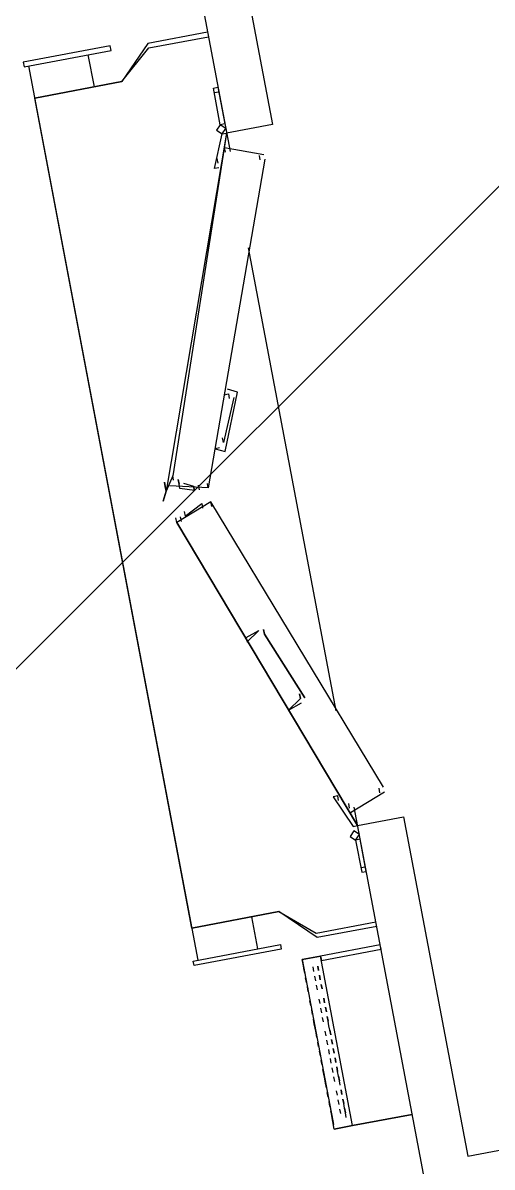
# Model space of a CAD drawing. Extents: x 407440 to 411585, y 6041728 to 6045069.
# Drawn here: x 408185.18 to 408190.95, y 6044189.55 to 6044203.62 of the extents above; entities that cross this region are included whole.
import ezdxf

# ---------------------------------------------------------------- set-up
doc = ezdxf.new("R2010")
doc.units = 0
doc.header["$LTSCALE"] = 5
doc.linetypes.add('foc-TIELINE', pattern=[1.875, 1.25, -0.625])
doc.layers.add('P-PROPOSED-EXISTING-H', color=59, linetype='Continuous')
doc.layers.add('T-TIE', color=201, linetype='foc-TIELINE')

# ---------------------------------------------------------------- blocks, each defined once
blk = doc.blocks.new('P-RIG-877')
at = {"layer": 'T-TIE', "linetype": 'ByBlock', "lineweight": 25}
for points in [[(6.8884, -20.7457), (6.8884, -19.3106), (3.2261, -19.3106), (3.2261, -33.0186), (4.2364, -33.0186)], [(5.8437, -32.9382), (5.0745, -33.2252), (5.1089, -33.3171), (5.9241, -33.0186), (5.9241, -32.9038), (6.7736, -32.9038), (6.7736, -27.3012), (5.4878, -27.3012), (5.4878, -27.1864), (6.7736, -27.1864), (6.7736, -20.0798)], [(6.8999, -20.9868), (6.8884, -20.9868), (6.8884, -33.0186), (5.8781, -33.0186)], [(3.2261, -24.3851), (3.3409, -24.3851), (3.3409, -27.1864), (4.6267, -27.1864), (4.6267, -27.3012), (3.3409, -27.3012), (3.3409, -32.9038), (4.1905, -32.9038), (4.1905, -33.0186), (5.0286, -33.3286), (5.0171, -33.3286), (5.0286, -33.3286)], [(4.2364, -33.0301), (4.2249, -33.0301), (4.2594, -32.9382)], [(4.2708, -32.9497), (4.2594, -32.9497)], [(4.2708, -32.9382), (5.04, -33.2252), (5.0171, -33.3171)], [(5.8552, -32.9497), (5.8437, -32.9497)], [(5.8896, -33.0301), (5.8552, -32.9382)], [(3.9379, -33.0186), (3.9379, -33.1678), (4.0183, -33.2482), (3.9494, -33.1678), (3.9494, -33.0186)], [(4.0871, -33.0301), (4.0871, -33.0186)], [(4.2708, -33.053), (4.2708, -33.0645), (4.1905, -33.0301), (4.1905, -33.0186), (4.9941, -33.3056), (5.0286, -33.3286), (5.0515, -33.34), (5.0286, -33.3286), (5.0171, -33.3286), (5.0056, -33.3286), (5.0171, -33.3286)], [(4.4775, -33.0186), (5.637, -33.0186)], [(5.8552, -33.053), (5.8437, -33.053), (5.8437, -33.0645), (5.9241, -33.0301), (5.9241, -33.0186), (5.1089, -33.3171), (5.0974, -33.3171)], [(5.8781, -33.0301), (5.8667, -33.0301)], [(6.0274, -33.0301), (6.0274, -33.0186)], [(6.1766, -33.0186), (6.1766, -33.1678), (6.0963, -33.2482), (6.1652, -33.1678), (6.1652, -33.0186)], [(6.6473, -33.1678), (6.6473, -33.0186), (6.6473, -33.1678)], [(4.2594, -33.053), (4.2479, -33.053)], [(5.4189, -33.1563), (5.5911, -33.0875), (5.4189, -33.1563)], [(5.6026, -33.0989), (5.6141, -33.1334), (5.5911, -33.0989), (5.5796, -33.0989), (5.5911, -33.0989)], [(4.9482, -33.1793), (4.9482, -33.1908), (4.9597, -33.1678), (4.8219, -33.1104), (4.8104, -33.1334)], [(4.8334, -33.1219), (4.9367, -33.1678), (4.9252, -33.1678)], [(4.8219, -33.1449), (4.8219, -33.1334), (4.8334, -33.1334)], [(5.4189, -33.2023), (5.4074, -33.1678), (5.4304, -33.2023)], [(6.257, -33.2138), (6.2455, -33.2138), (6.257, -33.2138), (6.2455, -33.2138), (6.257, -33.2138), (6.234, -33.2138), (6.2226, -33.2138), (6.2226, -33.1678), (6.2226, -33.2138), (6.6359, -33.2138)], [(6.6473, -33.1678), (6.2226, -33.1678)], [(6.4062, -33.1793), (6.3948, -33.1793), (6.3833, -33.1793), (6.3718, -33.1793), (6.3833, -33.1793), (6.3718, -33.1793), (6.3833, -33.1793)], [(6.544, -33.1793), (6.5325, -33.1793), (6.5211, -33.1793), (6.5325, -33.1793), (6.5211, -33.1793), (6.5096, -33.1793), (6.4981, -33.1793), (6.5096, -33.1793), (6.4981, -33.1793), (6.5096, -33.1793)], [(6.5325, -33.1793), (6.5211, -33.1793)], [(6.567, -33.1793), (6.5555, -33.1793)], [(6.6014, -33.1793), (6.5899, -33.1793), (6.5785, -33.1793)], [(6.6473, -33.2138), (6.6473, -33.1678), (6.6473, -33.2138), (6.6129, -33.2138), (6.6359, -33.2138), (6.6244, -33.2138), (6.6129, -33.2138), (6.6014, -33.2138), (6.6129, -33.2138), (6.6014, -33.2138), (6.6129, -33.2138)], [(6.6244, -33.1793), (6.6129, -33.1793), (6.6014, -33.1793), (6.6129, -33.1793), (6.6014, -33.1793), (6.6129, -33.1793)], [(6.257, -33.1908), (6.2455, -33.1908)], [(6.28, -33.1908), (6.2685, -33.1908)], [(6.3029, -33.1908), (6.2914, -33.1908)], [(6.3374, -33.1908), (6.3259, -33.1908)], [(6.3603, -33.1908), (6.3488, -33.1908)], [(6.3833, -33.1908), (6.3718, -33.1908)], [(6.4177, -33.1908), (6.4062, -33.1908)], [(6.4407, -33.1908), (6.4292, -33.1908)], [(6.4637, -33.1908), (6.4522, -33.1908)], [(6.4866, -33.1908), (6.4751, -33.1908)], [(6.5096, -33.1908), (6.4981, -33.1908)], [(6.5325, -33.1908), (6.5211, -33.1908)], [(6.567, -33.1908), (6.5555, -33.1908)], [(6.5899, -33.1908), (6.5785, -33.1908)], [(6.6129, -33.1908), (6.6014, -33.1908)], [(5.04, -33.2252), (5.0286, -33.2252)], [(5.086, -33.2252), (5.0745, -33.2252)], [(6.4062, -33.2138), (6.4177, -33.2138), (6.4062, -33.2138), (6.4177, -33.2138), (6.4062, -33.2138), (6.3948, -33.2138), (6.3833, -33.2138), (6.3718, -33.2138), (6.3833, -33.2138), (6.3718, -33.2138), (6.3833, -33.2138)], [(6.544, -33.2138), (6.5325, -33.2138), (6.5211, -33.2138), (6.5096, -33.2138)], [(6.5325, -33.2138), (6.5211, -33.2138)], [(6.567, -33.2138), (6.5555, -33.2138)], [(6.5785, -33.2138), (6.5899, -33.2138), (6.5785, -33.2138), (6.5899, -33.2138), (6.6014, -33.2138)], [(6.0963, -33.4663), (4.0183, -33.4663), (4.0183, -33.2482), (4.0183, -33.4663)], [(5.04, -33.2597), (5.0286, -33.2941), (5.0171, -33.2941), (5.0056, -33.2941), (5.0171, -33.2941)], [(5.0171, -33.2826), (5.0286, -33.2597)], [(5.0286, -33.2482), (5.04, -33.2482)], [(5.086, -33.2941), (5.0974, -33.2941), (5.0745, -33.2482), (5.086, -33.2482)], [(6.0963, -33.4663), (6.0963, -33.2482), (6.0963, -33.4663)], [(4.0183, -33.3171), (3.9379, -33.3171)], [(5.0056, -33.3056), (4.9941, -33.3056)], [(5.1089, -33.3056), (5.0974, -33.3056)], [(6.0963, -33.3171), (6.1766, -33.3171)], [(3.9379, -33.4663), (6.1766, -33.4663)]]:
    blk.add_lwpolyline(points, dxfattribs=at)
for points in [[(4.1675, -33.0301), (4.0757, -33.0301), (4.0757, -33.0186), (4.1675, -33.0186)], [(4.179, -33.0186), (4.1675, -33.0301), (4.179, -33.0415), (4.1905, -33.0301)], [(5.947, -33.0415), (5.9585, -33.0301), (5.947, -33.0186), (5.9355, -33.0301)], [(5.9585, -33.0301), (6.0389, -33.0301), (6.0389, -33.0186), (5.9585, -33.0186)], [(6.234, -33.0186), (6.2226, -33.0186), (6.2226, -33.1678), (6.234, -33.1678)], [(5.4074, -33.1563), (5.4189, -33.1563)], [(6.2455, -33.1793), (6.257, -33.1793)], [(6.257, -33.1793), (6.2455, -33.1793)], [(6.2685, -33.1793), (6.28, -33.1793)], [(6.2685, -33.1793), (6.28, -33.1793)], [(6.2914, -33.1793), (6.3029, -33.1793)], [(6.2914, -33.1793), (6.3029, -33.1793)], [(6.3259, -33.1793), (6.3374, -33.1793)], [(6.3259, -33.1793), (6.3374, -33.1793)], [(6.3488, -33.1793), (6.3603, -33.1793)], [(6.3488, -33.1793), (6.3603, -33.1793)], [(6.4062, -33.1793), (6.4177, -33.1793)], [(6.4062, -33.1793), (6.4177, -33.1793)], [(6.4292, -33.1793), (6.4407, -33.1793)], [(6.4292, -33.1793), (6.4407, -33.1793)], [(6.4522, -33.1793), (6.4637, -33.1793)], [(6.4522, -33.1793), (6.4637, -33.1793)], [(6.4751, -33.1793), (6.4866, -33.1793)], [(6.4751, -33.1793), (6.4866, -33.1793)], [(6.5555, -33.1793), (6.567, -33.1793)], [(6.5555, -33.1793), (6.567, -33.1793)], [(6.5785, -33.1793), (6.5899, -33.1793)], [(6.2685, -33.2138), (6.28, -33.2138)], [(6.2685, -33.2138), (6.28, -33.2138)], [(6.2914, -33.2138), (6.3029, -33.2138)], [(6.2914, -33.2138), (6.3029, -33.2138)], [(6.3259, -33.2138), (6.3374, -33.2138)], [(6.3259, -33.2138), (6.3374, -33.2138)], [(6.3488, -33.2138), (6.3603, -33.2138)], [(6.3488, -33.2138), (6.3603, -33.2138)], [(6.4292, -33.2138), (6.4407, -33.2138)], [(6.4292, -33.2138), (6.4407, -33.2138)], [(6.4522, -33.2138), (6.4637, -33.2138)], [(6.4522, -33.2138), (6.4637, -33.2138)], [(6.4751, -33.2138), (6.4866, -33.2138)], [(6.4751, -33.2138), (6.4866, -33.2138)], [(6.4981, -33.2138), (6.5096, -33.2138)], [(6.4981, -33.2138), (6.5096, -33.2138)], [(6.5211, -33.2138), (6.5325, -33.2138)], [(6.5555, -33.2138), (6.567, -33.2138)], [(6.5555, -33.2138), (6.567, -33.2138)], [(3.9264, -33.2597), (3.9264, -33.4778), (3.9379, -33.4778), (3.9379, -33.2597)], [(5.0286, -33.2597), (5.04, -33.2597)], [(6.1881, -33.2597), (6.1881, -33.4778), (6.1766, -33.4778), (6.1766, -33.2597)]]:
    blk.add_lwpolyline(points, close=True, dxfattribs=at)

msp = doc.modelspace()

# ---------------------------------------------------------------- hatches: boundary and pattern name
at = {"layer": 'P-PROPOSED-EXISTING-H'}
h = msp.add_hatch(dxfattribs=at)
h.set_pattern_fill('ANSI31', color=256, scale=3.498392, style=0)
h.set_pattern_definition([(45, (-2243.128, 2713.837), (-7.854113246, 7.854113246), [])])
edge = h.paths.add_edge_path()
edge.add_line((408709.29, 6043818.222), (408241.305, 6043729.713))
edge.add_line((408241.305, 6043729.713), (407794.436, 6043645.198))
edge.add_line((407794.436, 6043645.198), (407673.83, 6044282.895))
edge.add_line((407673.83, 6044282.895), (408123.669, 6044351.83))
edge.add_line((408123.669, 6044351.83), (408654.575, 6044433.189))
edge.add_line((408654.575, 6044433.189), (409028.997, 6044539.866))
edge.add_line((409028.997, 6044539.866), (409149.726, 6043901.52))
edge.add_line((409149.726, 6043901.52), (408898.792, 6043854.062))
edge.add_arc((408782.127, 6043952.01), 152.33, 241.43508, 319.98432, ccw=False)

# ---------------------------------------------------------------- block references
at = {"layer": 'T-TIE', "linetype": 'ByBlock', "xscale": 4.999999999955019, "yscale": 4.999999999955019, "zscale": 4.999999999955019, "rotation": 280.7096999997605}
msp.add_blockref('P-RIG-877', (408346.005, 6044253.532), dxfattribs=at)

doc.saveas('drawing.dxf')
